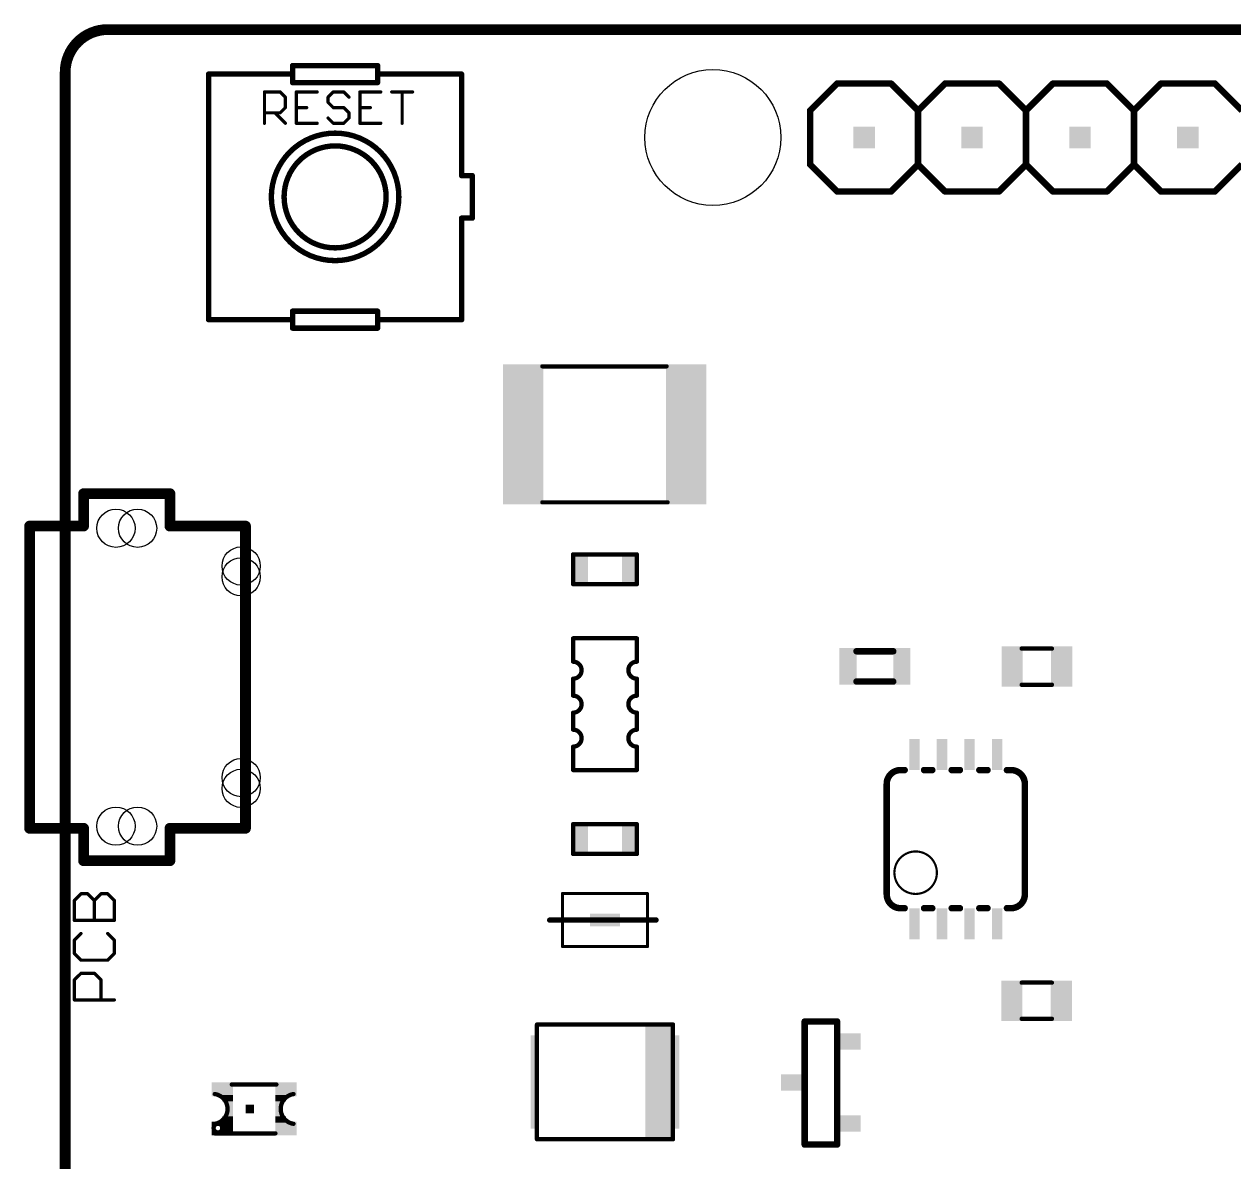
# Model space of a CAD drawing. Extents: x -1.9 to 68.7, y -0.1 to 62.9.
# Drawn here: x -0.97 to 27.5, y 26.7 to 53.47 of the extents above; entities that cross this region are included whole.
import ezdxf

# ---------------------------------------------------------------- set-up
doc = ezdxf.new("R2010")
doc.units = 0
for name, color, linetype in [('20', 53, 'CONTINUOUS'), ('21', 253, 'CONTINUOUS'), ('51', 253, 'CONTINUOUS')]:
    doc.layers.add(name, color=color, linetype=linetype)

# ---------------------------------------------------------------- blocks, each defined once
blk = doc.blocks.new('RECT')
blk.add_solid([(-0.5, -0.5), (0.5, -0.5), (-0.5, 0.5), (0.5, 0.5)])

msp = doc.modelspace()

# ---------------------------------------------------------------- linework, layer by layer
at = {"layer": '20'}
for points, const_width in [([(1, 53.34, 0.4142), (0, 52.34)], 0.254), ([(1, 53.4035, 1), (1, 53.2765)], 0.127), ([(1, 53.2765, 1), (1, 53.4035)], 0.127), ([(0.0635, 52.34, 1), (-0.0635, 52.34)], 0.127), ([(-0.0635, 52.34, 1), (0.0635, 52.34)], 0.127)]:
    msp.add_lwpolyline(points, format="xyb", dxfattribs=dict(at, const_width=const_width))
at = {"layer": '20', "const_width": 0.254}
for points in [[(1, 53.34), (64.516, 53.34)], [(0, 1), (0, 52.34)]]:
    msp.add_lwpolyline(points, dxfattribs=at)
at = {"layer": '20'}
for centre, radius in [((15.24, 50.8), 1.6), ((1.1938, 41.6052), 0.45), ((1.7018, 41.6052), 0.45), ((4.1402, 40.7162), 0.45), ((4.1402, 40.4622), 0.45), ((4.1402, 35.7378), 0.45), ((4.1402, 35.4838), 0.45), ((1.1938, 34.5948), 0.45), ((1.7018, 34.5948), 0.45)]:
    msp.add_circle(centre, radius, dxfattribs=at)
at = {"layer": '21'}
for points, const_width in [([(5.35, 52.5238, 1), (5.35, 52.4603)], 0.0635), ([(5.3818, 52.492, 1), (5.3183, 52.492)], 0.0635), ([(7.3818, 52.492, 1), (7.3183, 52.492)], 0.0635), ([(7.35, 52.4603, 1), (7.35, 52.5238)], 0.0635), ([(3.373, 52.3238, 1), (3.373, 52.2602)], 0.0635), ([(3.4048, 52.292, 1), (3.3413, 52.292)], 0.0635), ([(5.3818, 52.292, 1), (5.3183, 52.292)], 0.0635), ([(5.3183, 52.292, 1), (5.3818, 52.292)], 0.0635), ([(5.35, 52.1238, 1), (5.35, 52.0603)], 0.0635), ([(5.3183, 52.092, 1), (5.3818, 52.092)], 0.0635), ([(5.35, 52.2602, 1), (5.35, 52.3238)], 0.0635), ([(7.35, 52.3238, 1), (7.35, 52.2602)], 0.0635), ([(7.3818, 52.292, 1), (7.3183, 52.292)], 0.0635), ([(7.3183, 52.292, 1), (7.3818, 52.292)], 0.0635), ([(7.3183, 52.092, 1), (7.3818, 52.092)], 0.0635), ([(7.35, 52.0603, 1), (7.35, 52.1238)], 0.0635), ([(9.3588, 52.292, 1), (9.2952, 52.292)], 0.0635), ([(9.327, 52.2602, 1), (9.327, 52.3238)], 0.0635), ([(18.161, 52.1081, 1), (18.161, 52.0319)], 0.0762), ([(18.1879, 52.0431, 1), (18.1341, 52.0969)], 0.0762), ([(19.4579, 52.0969, 1), (19.4041, 52.0431)], 0.0762), ([(19.431, 52.0319, 1), (19.431, 52.1081)], 0.0762), ([(20.701, 52.1081, 1), (20.701, 52.0319)], 0.0762), ([(20.7279, 52.0431, 1), (20.6741, 52.0969)], 0.0762), ([(21.9979, 52.0969, 1), (21.9441, 52.0431)], 0.0762), ([(21.971, 52.0319, 1), (21.971, 52.1081)], 0.0762), ([(23.241, 52.1081, 1), (23.241, 52.0319)], 0.0762), ([(23.2679, 52.0431, 1), (23.2141, 52.0969)], 0.0762), ([(24.5379, 52.0969, 1), (24.4841, 52.0431)], 0.0762), ([(24.511, 52.0319, 1), (24.511, 52.1081)], 0.0762), ([(25.781, 52.1081, 1), (25.781, 52.0319)], 0.0762), ([(25.8079, 52.0431, 1), (25.7541, 52.0969)], 0.0762), ([(27.0779, 52.0969, 1), (27.0241, 52.0431)], 0.0762), ([(27.051, 52.0319, 1), (27.051, 52.1081)], 0.0762), ([(4.6881, 51.8914, 1), (4.6881, 51.8533)], 0.0381), ([(4.7072, 51.8723, 1), (4.6691, 51.8723)], 0.0381), ([(5.0702, 51.8858, 1), (5.0432, 51.8589)], 0.0381), ([(5.0567, 51.8533, 1), (5.0567, 51.8914)], 0.0381), ([(5.4365, 51.8914, 1), (5.4365, 51.8533)], 0.0381), ([(5.4556, 51.8723, 1), (5.4175, 51.8723)], 0.0381), ([(5.928, 51.8533, 1), (5.928, 51.8914)], 0.0381), ([(6.3078, 51.8914, 1), (6.3078, 51.8533)], 0.0381), ([(6.3213, 51.8589, 1), (6.2943, 51.8858)], 0.0381), ([(6.567, 51.8858, 1), (6.5401, 51.8589)], 0.0381), ([(6.5535, 51.8533, 1), (6.5535, 51.8914)], 0.0381), ([(6.9333, 51.8914, 1), (6.9333, 51.8533)], 0.0381), ([(6.9524, 51.8723, 1), (6.9143, 51.8723)], 0.0381), ([(7.4248, 51.8533, 1), (7.4248, 51.8914)], 0.0381), ([(7.6818, 51.8914, 1), (7.6818, 51.8533)], 0.0381), ([(7.9466, 51.8723, 1), (7.9085, 51.8723)], 0.0381), ([(8.1732, 51.8533, 1), (8.1732, 51.8914)], 0.0381), ([(5.1986, 51.7495, 1), (5.1605, 51.7495)], 0.0381), ([(5.1605, 51.5037, 1), (5.1986, 51.5037)], 0.0381), ([(5.1661, 51.736, 1), (5.1931, 51.7629)], 0.0381), ([(5.1931, 51.4902, 1), (5.1661, 51.5172)], 0.0381), ([(5.4365, 51.5228, 1), (5.4365, 51.4847)], 0.0381), ([(5.6823, 51.4847, 1), (5.6823, 51.5228)], 0.0381), ([(6.204, 51.7495, 1), (6.1659, 51.7495)], 0.0381), ([(6.1984, 51.6401, 1), (6.1715, 51.6131)], 0.0381), ([(6.1659, 51.6266, 1), (6.204, 51.6266)], 0.0381), ([(6.1715, 51.7629, 1), (6.1984, 51.736)], 0.0381), ([(6.3078, 51.5228, 1), (6.3078, 51.4847)], 0.0381), ([(6.2943, 51.4902, 1), (6.3213, 51.5172)], 0.0381), ([(6.567, 51.5172, 1), (6.5401, 51.4902)], 0.0381), ([(6.5535, 51.4847, 1), (6.5535, 51.5228)], 0.0381), ([(6.6629, 51.736, 1), (6.6899, 51.7629)], 0.0381), ([(6.9333, 51.5228, 1), (6.9333, 51.4847)], 0.0381), ([(7.1791, 51.4847, 1), (7.1791, 51.5228)], 0.0381), ([(4.6881, 51.3999, 1), (4.6881, 51.3618)], 0.0381), ([(4.9473, 51.3943, 1), (4.9204, 51.3674)], 0.0381), ([(5.0432, 51.3943, 1), (5.0702, 51.3674)], 0.0381), ([(5.0567, 51.3618, 1), (5.0567, 51.3999)], 0.0381), ([(6.1984, 51.2714, 1), (6.1715, 51.2445)], 0.0381), ([(6.6955, 51.3808, 1), (6.6574, 51.3808)], 0.0381), ([(6.6574, 51.258, 1), (6.6955, 51.258)], 0.0381), ([(6.6629, 51.3674, 1), (6.6899, 51.3943)], 0.0381), ([(6.6899, 51.2445, 1), (6.6629, 51.2714)], 0.0381), ([(17.5641, 51.435, 1), (17.4879, 51.435)], 0.0762), ([(17.4991, 51.4619, 1), (17.5529, 51.4081)], 0.0762), ([(20.1041, 51.435, 1), (20.0279, 51.435)], 0.0762), ([(20.0391, 51.4619, 1), (20.0929, 51.4081)], 0.0762), ([(20.0391, 51.4081, 1), (20.0929, 51.4619)], 0.0762), ([(22.6441, 51.435, 1), (22.5679, 51.435)], 0.0762), ([(22.5791, 51.4619, 1), (22.6329, 51.4081)], 0.0762), ([(22.5791, 51.4081, 1), (22.6329, 51.4619)], 0.0762), ([(25.1841, 51.435, 1), (25.1079, 51.435)], 0.0762), ([(25.1191, 51.4619, 1), (25.1729, 51.4081)], 0.0762), ([(25.1191, 51.4081, 1), (25.1729, 51.4619)], 0.0762), ([(4.6691, 51.1351, 1), (4.7072, 51.1351)], 0.0381), ([(6.35, 47.903, 1), (6.35, 50.903, 1), (6.35, 47.903)], 0.127), ([(5.1661, 51.1216, 1), (5.1931, 51.1486)], 0.0381), ([(5.4365, 51.1542, 1), (5.4365, 51.1161)], 0.0381), ([(5.4175, 51.1351, 1), (5.4556, 51.1351)], 0.0381), ([(5.928, 51.1161, 1), (5.928, 51.1542)], 0.0381), ([(6.3078, 51.1542, 1), (6.3078, 51.1161)], 0.0381), ([(6.2943, 51.1216, 1), (6.3213, 51.1486)], 0.0381), ([(6.5401, 51.1486, 1), (6.567, 51.1216)], 0.0381), ([(6.5535, 51.1161, 1), (6.5535, 51.1542)], 0.0381), ([(6.9333, 51.1542, 1), (6.9333, 51.1161)], 0.0381), ([(6.9143, 51.1351, 1), (6.9524, 51.1351)], 0.0381), ([(7.4248, 51.1161, 1), (7.4248, 51.1542)], 0.0381), ([(7.9085, 51.1351, 1), (7.9466, 51.1351)], 0.0381), ([(6.35, 48.203, 1), (6.35, 50.603, 1), (6.35, 48.203)], 0.127), ([(17.4879, 50.165, 1), (17.5641, 50.165)], 0.0762), ([(17.5529, 50.1919, 1), (17.4991, 50.1381)], 0.0762), ([(20.0279, 50.165, 1), (20.1041, 50.165)], 0.0762), ([(20.0929, 50.1919, 1), (20.0391, 50.1381)], 0.0762), ([(20.0929, 50.1381, 1), (20.0391, 50.1919)], 0.0762), ([(22.5679, 50.165, 1), (22.6441, 50.165)], 0.0762), ([(22.6329, 50.1919, 1), (22.5791, 50.1381)], 0.0762), ([(22.6329, 50.1381, 1), (22.5791, 50.1919)], 0.0762), ([(25.1079, 50.165, 1), (25.1841, 50.165)], 0.0762), ([(25.1729, 50.1919, 1), (25.1191, 50.1381)], 0.0762), ([(25.1729, 50.1381, 1), (25.1191, 50.1919)], 0.0762), ([(9.2952, 49.903, 1), (9.3588, 49.903)], 0.0635), ([(9.327, 49.9348, 1), (9.327, 49.8713)], 0.0635), ([(9.6088, 49.903, 1), (9.5452, 49.903)], 0.0635), ([(9.577, 49.8713, 1), (9.577, 49.9348)], 0.0635), ([(18.161, 49.5681, 1), (18.161, 49.4919)], 0.0762), ([(18.1341, 49.5031, 1), (18.1879, 49.5569)], 0.0762), ([(19.4041, 49.5569, 1), (19.4579, 49.5031)], 0.0762), ([(19.431, 49.4919, 1), (19.431, 49.5681)], 0.0762), ([(20.701, 49.5681, 1), (20.701, 49.4919)], 0.0762), ([(20.6741, 49.5031, 1), (20.7279, 49.5569)], 0.0762), ([(21.9441, 49.5569, 1), (21.9979, 49.5031)], 0.0762), ([(21.971, 49.4919, 1), (21.971, 49.5681)], 0.0762), ([(23.241, 49.5681, 1), (23.241, 49.4919)], 0.0762), ([(23.2141, 49.5031, 1), (23.2679, 49.5569)], 0.0762), ([(24.4841, 49.5569, 1), (24.5379, 49.5031)], 0.0762), ([(24.511, 49.4919, 1), (24.511, 49.5681)], 0.0762), ([(25.781, 49.5681, 1), (25.781, 49.4919)], 0.0762), ([(25.7541, 49.5031, 1), (25.8079, 49.5569)], 0.0762), ([(27.0241, 49.5569, 1), (27.0779, 49.5031)], 0.0762), ([(27.051, 49.4919, 1), (27.051, 49.5681)], 0.0762), ([(9.3588, 48.903, 1), (9.2952, 48.903)], 0.0635), ([(9.327, 48.9348, 1), (9.327, 48.8713)], 0.0635), ([(9.577, 48.8713, 1), (9.577, 48.9348)], 0.0635), ([(9.5452, 48.903, 1), (9.6088, 48.903)], 0.0635), ([(5.35, 46.7458, 1), (5.35, 46.6823)], 0.0635), ([(5.3818, 46.714, 1), (5.3183, 46.714)], 0.0635), ([(7.3818, 46.714, 1), (7.3183, 46.714)], 0.0635), ([(7.35, 46.6823, 1), (7.35, 46.7458)], 0.0635), ([(3.373, 46.5458, 1), (3.373, 46.4823)], 0.0635), ([(3.3413, 46.514, 1), (3.4048, 46.514)], 0.0635), ([(5.3818, 46.514, 1), (5.3183, 46.514)], 0.0635), ([(5.3183, 46.514, 1), (5.3818, 46.514)], 0.0635), ([(5.35, 46.4823, 1), (5.35, 46.5458)], 0.0635), ([(7.35, 46.5458, 1), (7.35, 46.4823)], 0.0635), ([(7.3818, 46.514, 1), (7.3183, 46.514)], 0.0635), ([(7.3183, 46.514, 1), (7.3818, 46.514)], 0.0635), ([(9.2952, 46.514, 1), (9.3588, 46.514)], 0.0635), ([(9.327, 46.4823, 1), (9.327, 46.5458)], 0.0635), ([(5.35, 46.3458, 1), (5.35, 46.2822)], 0.0635), ([(5.3183, 46.314, 1), (5.3818, 46.314)], 0.0635), ([(7.3183, 46.314, 1), (7.3818, 46.314)], 0.0635), ([(7.35, 46.2822, 1), (7.35, 46.3458)], 0.0635), ([(0.4953, 42.418, 1), (0.3683, 42.418)], 0.127), ([(0.4318, 42.4815, 1), (0.4318, 42.3545)], 0.127), ([(2.5273, 42.418, 1), (2.4003, 42.418)], 0.127), ([(2.4638, 42.3545, 1), (2.4638, 42.4815)], 0.127), ([(0.0127, 42.164, 1), (-0.0127, 42.164)], 0.0254), ([(-0.7747, 41.656, 1), (-0.9017, 41.656)], 0.127), ([(-0.8382, 41.7195, 1), (-0.8382, 41.5925)], 0.127), ([(0.3683, 41.656, 1), (0.4953, 41.656)], 0.127), ([(0.4318, 41.5925, 1), (0.4318, 41.7195)], 0.127), ([(2.4638, 41.7195, 1), (2.4638, 41.5925)], 0.127), ([(2.4003, 41.656, 1), (2.5273, 41.656)], 0.127), ([(4.3053, 41.656, 1), (4.1783, 41.656)], 0.127), ([(4.2418, 41.5925, 1), (4.2418, 41.7195)], 0.127), ([(19.654, 35.914, 0.4142), (19.329, 35.589)], 0.1524), ([(19.654, 35.9521, 1), (19.654, 35.8759)], 0.0762), ([(19.654, 35.8759, 1), (19.654, 35.9521)], 0.0762), ([(19.751, 35.8759, 1), (19.751, 35.9521)], 0.0762), ([(20.208, 35.9521, 1), (20.208, 35.8759)], 0.0762), ([(20.401, 35.8759, 1), (20.401, 35.9521)], 0.0762), ([(20.858, 35.9521, 1), (20.858, 35.8759)], 0.0762), ([(21.051, 35.8759, 1), (21.051, 35.9521)], 0.0762), ([(21.508, 35.9521, 1), (21.508, 35.8759)], 0.0762), ([(21.701, 35.8759, 1), (21.701, 35.9521)], 0.0762), ([(22.158, 35.9521, 1), (22.158, 35.8759)], 0.0762), ([(22.579, 35.589, 0.4142), (22.254, 35.914)], 0.1524), ([(22.254, 35.9521, 1), (22.254, 35.8759)], 0.0762), ([(22.254, 35.8759, 1), (22.254, 35.9521)], 0.0762), ([(19.3671, 35.589, 1), (19.2909, 35.589)], 0.0762), ([(19.2909, 35.589, 1), (19.3671, 35.589)], 0.0762), ([(22.6171, 35.589, 1), (22.5409, 35.589)], 0.0762), ([(22.5409, 35.589, 1), (22.6171, 35.589)], 0.0762), ([(-0.8382, 34.6075, 1), (-0.8382, 34.4805)], 0.127), ([(-0.9017, 34.544, 1), (-0.7747, 34.544)], 0.127), ([(0.4953, 34.544, 1), (0.3683, 34.544)], 0.127), ([(0.4318, 34.4805, 1), (0.4318, 34.6075)], 0.127), ([(2.4638, 34.6075, 1), (2.4638, 34.4805)], 0.127), ([(2.5273, 34.544, 1), (2.4003, 34.544)], 0.127), ([(4.1783, 34.544, 1), (4.3053, 34.544)], 0.127), ([(4.2418, 34.4805, 1), (4.2418, 34.6075)], 0.127), ([(0.4318, 33.8455, 1), (0.4318, 33.7185)], 0.127), ([(2.4638, 33.7185, 1), (2.4638, 33.8455)], 0.127), ([(20.0094, 32.9994, 1), (20.0094, 33.9994, 1), (20.0094, 32.9994)], 0.0508), ([(0.3683, 33.782, 1), (0.4953, 33.782)], 0.127), ([(2.4003, 33.782, 1), (2.5273, 33.782)], 0.127), ([(0.3719, 33.0227, 1), (0.3719, 32.9846)], 0.0381), ([(0.3853, 32.9902, 1), (0.3584, 33.0171)], 0.0381), ([(0.5421, 33.0171, 1), (0.5152, 32.9902)], 0.0381), ([(0.5286, 32.9846, 1), (0.5286, 33.0227)], 0.0381), ([(0.8422, 33.0227, 1), (0.8422, 32.9846)], 0.0381), ([(0.8556, 32.9902, 1), (0.8287, 33.0171)], 0.0381), ([(1.0124, 33.0171, 1), (0.9855, 32.9902)], 0.0381), ([(0.9989, 32.9846, 1), (0.9989, 33.0227)], 0.0381), ([(11.7, 33.0275, 1), (11.7, 32.9925)], 0.035), ([(13.7, 32.9925, 1), (13.7, 33.0275)], 0.035), ([(19.329, 32.989, 0.4142), (19.654, 32.664)], 0.1524), ([(19.3671, 32.989, 1), (19.2909, 32.989)], 0.0762), ([(19.2909, 32.989, 1), (19.3671, 32.989)], 0.0762), ([(22.254, 32.664, 0.4142), (22.579, 32.989)], 0.1524), ([(22.6171, 32.989, 1), (22.5409, 32.989)], 0.0762), ([(22.5409, 32.989, 1), (22.6171, 32.989)], 0.0762), ([(0.2341, 32.8469, 1), (0.196, 32.8469)], 0.0381), ([(0.2016, 32.8604, 1), (0.2286, 32.8334)], 0.0381), ([(0.7045, 32.8469, 1), (0.6663, 32.8469)], 0.0381), ([(0.6719, 32.8604, 1), (0.6989, 32.8334)], 0.0381), ([(0.6719, 32.8334, 1), (0.6989, 32.8604)], 0.0381), ([(1.1747, 32.8469, 1), (1.1366, 32.8469)], 0.0381), ([(1.1422, 32.8334, 1), (1.1692, 32.8604)], 0.0381), ([(19.614, 32.7021, 1), (19.614, 32.6259)], 0.0762), ([(19.654, 32.6259, 1), (19.654, 32.7021)], 0.0762), ([(19.751, 32.6259, 1), (19.751, 32.7021)], 0.0762), ([(20.208, 32.7021, 1), (20.208, 32.6259)], 0.0762), ([(20.401, 32.6259, 1), (20.401, 32.7021)], 0.0762), ([(20.858, 32.7021, 1), (20.858, 32.6259)], 0.0762), ([(21.051, 32.6259, 1), (21.051, 32.7021)], 0.0762), ([(21.508, 32.7021, 1), (21.508, 32.6259)], 0.0762), ([(21.701, 32.6259, 1), (21.701, 32.7021)], 0.0762), ([(22.158, 32.7021, 1), (22.158, 32.6259)], 0.0762), ([(22.254, 32.7021, 1), (22.254, 32.6259)], 0.0762), ([(22.254, 32.6259, 1), (22.254, 32.7021)], 0.0762), ([(11.4, 32.4168, 1), (11.4, 32.3532)], 0.0635), ([(13.9, 32.3532, 1), (13.9, 32.4168)], 0.0635), ([(0.196, 32.3766, 1), (0.2341, 32.3766)], 0.0381), ([(0.2151, 32.3956, 1), (0.2151, 32.3575)], 0.0381), ([(0.6663, 32.3766, 1), (0.7045, 32.3766)], 0.0381), ([(1.1366, 32.3766, 1), (1.1747, 32.3766)], 0.0381), ([(1.1557, 32.3575, 1), (1.1557, 32.3956)], 0.0381), ([(0.2341, 31.9114, 1), (0.196, 31.9114)], 0.0381), ([(0.2016, 31.9248, 1), (0.2286, 31.8979)], 0.0381), ([(0.3853, 32.0547, 1), (0.3584, 32.0816)], 0.0381), ([(1.0124, 32.0816, 1), (0.9855, 32.0547)], 0.0381), ([(1.1747, 31.9114, 1), (1.1366, 31.9114)], 0.0381), ([(1.1422, 31.8979, 1), (1.1692, 31.9248)], 0.0381), ([(0.196, 31.5978, 1), (0.2341, 31.5978)], 0.0381), ([(0.2286, 31.6113, 1), (0.2016, 31.5844)], 0.0381), ([(1.1366, 31.5978, 1), (1.1747, 31.5978)], 0.0381), ([(1.1692, 31.5844, 1), (1.1422, 31.6113)], 0.0381), ([(11.7, 31.7775, 1), (11.7, 31.7425)], 0.035), ([(13.7, 31.7425, 1), (13.7, 31.7775)], 0.035), ([(0.3719, 31.4601, 1), (0.3719, 31.422)], 0.0381), ([(0.3584, 31.4276, 1), (0.3853, 31.4545)], 0.0381), ([(0.9855, 31.4545, 1), (1.0124, 31.4276)], 0.0381), ([(0.9989, 31.422, 1), (0.9989, 31.4601)], 0.0381), ([(0.3719, 31.1517, 1), (0.3719, 31.1136)], 0.0381), ([(0.3853, 31.1191, 1), (0.3584, 31.1461)], 0.0381), ([(0.6989, 31.1461, 1), (0.6719, 31.1191)], 0.0381), ([(0.6854, 31.1136, 1), (0.6854, 31.1517)], 0.0381), ([(-0.0127, 30.734, 1), (0.0127, 30.734)], 0.0254), ([(0.2341, 30.9758, 1), (0.196, 30.9758)], 0.0381), ([(0.2016, 30.9893, 1), (0.2286, 30.9624)], 0.0381), ([(0.8612, 30.9758, 1), (0.8231, 30.9758)], 0.0381), ([(0.8287, 30.9624, 1), (0.8556, 30.9893)], 0.0381), ([(0.196, 30.5055, 1), (0.2341, 30.5055)], 0.0381), ([(0.2151, 30.5246, 1), (0.2151, 30.4865)], 0.0381), ([(0.8231, 30.5055, 1), (0.8612, 30.5055)], 0.0381), ([(1.1557, 30.4865, 1), (1.1557, 30.5246)], 0.0381), ([(17.4371, 29.9974, 1), (17.3609, 29.9974)], 0.0762), ([(17.399, 30.0355, 1), (17.399, 29.9593)], 0.0762), ([(18.1991, 29.9974, 1), (18.1229, 29.9974)], 0.0762), ([(18.161, 29.9593, 1), (18.161, 30.0355)], 0.0762), ([(17.399, 27.1399, 1), (17.399, 27.0637)], 0.0762), ([(17.3609, 27.1018, 1), (17.4371, 27.1018)], 0.0762), ([(18.1229, 27.1018, 1), (18.1991, 27.1018)], 0.0762), ([(18.161, 27.0637, 1), (18.161, 27.1399)], 0.0762)]:
    msp.add_lwpolyline(points, format="xyb", dxfattribs=dict(at, const_width=const_width))
for points, const_width in [([(7.35, 52.492), (5.35, 52.492)], 0.127), ([(5.35, 52.492), (5.35, 52.292)], 0.127), ([(7.35, 52.292), (7.35, 52.492)], 0.127), ([(3.373, 52.292), (3.373, 46.514)], 0.127), ([(5.35, 52.292), (3.373, 52.292)], 0.127), ([(5.35, 52.292), (5.35, 52.092)], 0.127), ([(5.35, 52.092), (7.35, 52.092)], 0.127), ([(7.35, 52.092), (7.35, 52.292)], 0.127), ([(7.35, 52.292), (9.327, 52.292)], 0.127), ([(9.327, 49.903), (9.327, 52.292)], 0.127), ([(17.526, 51.435), (18.161, 52.07)], 0.1524), ([(18.161, 52.07), (19.431, 52.07)], 0.1524), ([(20.066, 51.435), (19.431, 52.07)], 0.1524), ([(20.066, 51.435), (20.701, 52.07)], 0.1524), ([(20.701, 52.07), (21.971, 52.07)], 0.1524), ([(21.971, 52.07), (22.606, 51.435)], 0.1524), ([(22.606, 51.435), (23.241, 52.07)], 0.1524), ([(23.241, 52.07), (24.511, 52.07)], 0.1524), ([(24.511, 52.07), (25.146, 51.435)], 0.1524), ([(25.146, 51.435), (25.781, 52.07)], 0.1524), ([(25.781, 52.07), (27.051, 52.07)], 0.1524), ([(27.686, 51.435), (27.051, 52.07)], 0.1524), ([(4.6881, 51.1351), (4.6881, 51.8723)], 0.0762), ([(4.6881, 51.8723), (5.0567, 51.8723)], 0.0762), ([(5.0567, 51.8723), (5.1796, 51.7495)], 0.0762), ([(5.928, 51.8723), (5.4365, 51.8723)], 0.0762), ([(5.4365, 51.8723), (5.4365, 51.1351)], 0.0762), ([(6.3078, 51.8723), (6.1849, 51.7495)], 0.0762), ([(6.5535, 51.8723), (6.3078, 51.8723)], 0.0762), ([(6.6764, 51.7495), (6.5535, 51.8723)], 0.0762), ([(7.4248, 51.8723), (6.9333, 51.8723)], 0.0762), ([(6.9333, 51.8723), (6.9333, 51.1351)], 0.0762), ([(7.6818, 51.8723), (8.1732, 51.8723)], 0.0762), ([(7.9275, 51.1351), (7.9275, 51.8723)], 0.0762), ([(5.1796, 51.5037), (5.0567, 51.3808)], 0.0762), ([(5.1796, 51.7495), (5.1796, 51.5037)], 0.0762), ([(5.4365, 51.5037), (5.6823, 51.5037)], 0.0762), ([(6.1849, 51.7495), (6.1849, 51.6266)], 0.0762), ([(6.1849, 51.6266), (6.3078, 51.5037)], 0.0762), ([(6.3078, 51.5037), (6.5535, 51.5037)], 0.0762), ([(6.5535, 51.5037), (6.6764, 51.3808)], 0.0762), ([(6.9333, 51.5037), (7.1791, 51.5037)], 0.0762), ([(5.0567, 51.3808), (4.6881, 51.3808)], 0.0762), ([(4.9338, 51.3808), (5.1796, 51.1351)], 0.0762), ([(6.3078, 51.1351), (6.1849, 51.258)], 0.0762), ([(6.6764, 51.258), (6.5535, 51.1351)], 0.0762), ([(6.6764, 51.3808), (6.6764, 51.258)], 0.0762), ([(17.526, 50.165), (17.526, 51.435)], 0.1524), ([(20.066, 50.165), (20.066, 51.435)], 0.1524), ([(22.606, 50.165), (22.606, 51.435)], 0.1524), ([(25.146, 50.165), (25.146, 51.435)], 0.1524), ([(5.4365, 51.1351), (5.928, 51.1351)], 0.0762), ([(6.5535, 51.1351), (6.3078, 51.1351)], 0.0762), ([(6.9333, 51.1351), (7.4248, 51.1351)], 0.0762), ([(18.161, 49.53), (17.526, 50.165)], 0.1524), ([(19.431, 49.53), (20.066, 50.165)], 0.1524), ([(20.701, 49.53), (20.066, 50.165)], 0.1524), ([(22.606, 50.165), (21.971, 49.53)], 0.1524), ([(23.241, 49.53), (22.606, 50.165)], 0.1524), ([(25.146, 50.165), (24.511, 49.53)], 0.1524), ([(25.781, 49.53), (25.146, 50.165)], 0.1524), ([(27.051, 49.53), (27.686, 50.165)], 0.1524), ([(9.577, 49.903), (9.327, 49.903)], 0.127), ([(9.577, 48.903), (9.577, 49.903)], 0.127), ([(19.431, 49.53), (18.161, 49.53)], 0.1524), ([(21.971, 49.53), (20.701, 49.53)], 0.1524), ([(24.511, 49.53), (23.241, 49.53)], 0.1524), ([(27.051, 49.53), (25.781, 49.53)], 0.1524), ([(9.327, 46.514), (9.327, 48.903)], 0.127), ([(9.327, 48.903), (9.577, 48.903)], 0.127), ([(7.35, 46.714), (5.35, 46.714)], 0.127), ([(5.35, 46.714), (5.35, 46.514)], 0.127), ([(7.35, 46.514), (7.35, 46.714)], 0.127), ([(5.35, 46.514), (3.373, 46.514)], 0.127), ([(5.35, 46.514), (5.35, 46.314)], 0.127), ([(7.35, 46.314), (7.35, 46.514)], 0.127), ([(9.327, 46.514), (7.35, 46.514)], 0.127), ([(5.35, 46.314), (7.35, 46.314)], 0.127), ([(0.4318, 41.656), (0.4318, 42.418)], 0.254), ([(0.4318, 42.418), (2.4638, 42.418)], 0.254), ([(2.4638, 42.418), (2.4638, 41.656)], 0.254), ([(0, 42.164), (0, 30.734)], 0.0508), ([(-0.8382, 34.544), (-0.8382, 41.656)], 0.254), ([(-0.8382, 41.656), (0.4318, 41.656)], 0.254), ([(2.4638, 41.656), (4.2418, 41.656)], 0.254), ([(4.2418, 41.656), (4.2418, 34.544)], 0.254), ([(19.654, 35.914), (19.751, 35.914)], 0.1524), ([(20.208, 35.914), (20.401, 35.914)], 0.1524), ([(20.858, 35.914), (21.051, 35.914)], 0.1524), ([(21.508, 35.914), (21.701, 35.914)], 0.1524), ([(22.158, 35.914), (22.254, 35.914)], 0.1524), ([(19.329, 32.989), (19.329, 35.589)], 0.1524), ([(22.579, 35.589), (22.579, 32.989)], 0.1524), ([(0.4318, 34.544), (-0.8382, 34.544)], 0.254), ([(0.4318, 33.782), (0.4318, 34.544)], 0.254), ([(4.2418, 34.544), (2.4638, 34.544)], 0.254), ([(2.4638, 34.544), (2.4638, 33.782)], 0.254), ([(2.4638, 33.782), (0.4318, 33.782)], 0.254), ([(0.2151, 32.8469), (0.3719, 33.0037)], 0.0762), ([(0.3719, 33.0037), (0.5286, 33.0037)], 0.0762), ([(0.5286, 33.0037), (0.6854, 32.8469)], 0.0762), ([(0.6854, 32.8469), (0.8422, 33.0037)], 0.0762), ([(0.8422, 33.0037), (0.9989, 33.0037)], 0.0762), ([(0.9989, 33.0037), (1.1557, 32.8469)], 0.0762), ([(11.7, 33.01), (13.7, 33.01)], 0.07), ([(0.2151, 32.3766), (0.2151, 32.8469)], 0.0762), ([(0.6854, 32.3766), (0.6854, 32.8469)], 0.0762), ([(1.1557, 32.8469), (1.1557, 32.3766)], 0.0762), ([(19.614, 32.664), (19.751, 32.664)], 0.1524), ([(20.208, 32.664), (20.401, 32.664)], 0.1524), ([(20.858, 32.664), (21.051, 32.664)], 0.1524), ([(21.508, 32.664), (21.701, 32.664)], 0.1524), ([(22.158, 32.664), (22.254, 32.664)], 0.1524), ([(11.4, 32.385), (13.9, 32.385)], 0.127), ([(1.1557, 32.3766), (0.2151, 32.3766)], 0.0762), ([(0.3719, 32.0681), (0.2151, 31.9114)], 0.0762), ([(0.2151, 31.9114), (0.2151, 31.5978)], 0.0762), ([(1.1557, 31.9114), (0.9989, 32.0681)], 0.0762), ([(1.1557, 31.5978), (1.1557, 31.9114)], 0.0762), ([(0.2151, 31.5978), (0.3719, 31.4411)], 0.0762), ([(0.9989, 31.4411), (1.1557, 31.5978)], 0.0762), ([(13.7, 31.76), (11.7, 31.76)], 0.07), ([(0.3719, 31.4411), (0.9989, 31.4411)], 0.0762), ([(0.2151, 30.9758), (0.3719, 31.1326)], 0.0762), ([(0.3719, 31.1326), (0.6854, 31.1326)], 0.0762), ([(0.6854, 31.1326), (0.8422, 30.9758)], 0.0762), ([(0.2151, 30.5055), (0.2151, 30.9758)], 0.0762), ([(0.8422, 30.9758), (0.8422, 30.5055)], 0.0762), ([(1.1557, 30.5055), (0.2151, 30.5055)], 0.0762), ([(17.399, 27.1018), (17.399, 29.9974)], 0.1524), ([(17.399, 29.9974), (18.161, 29.9974)], 0.1524), ([(18.161, 29.9974), (18.161, 27.1018)], 0.1524), ([(18.161, 27.1018), (17.399, 27.1018)], 0.1524)]:
    msp.add_lwpolyline(points, dxfattribs=dict(at, const_width=const_width))
at = {"layer": '51'}
for points, const_width in [([(14.1478, 45.4152), (11.2268, 45.4152)], 0.1016), ([(14.1732, 42.2148), (11.2268, 42.2148)], 0.1016), ([(11.95, 40.99), (13.45, 40.99)], 0.1016), ([(11.95, 40.29), (11.95, 40.99)], 0.1016), ([(13.45, 40.99), (13.45, 40.29)], 0.1016), ([(13.45, 40.29), (11.95, 40.29)], 0.1016), ([(11.95, 38.465), (11.95, 39.015)], 0.1016), ([(11.95, 39.015), (13.45, 39.015)], 0.1016), ([(13.45, 39.015), (13.45, 38.465)], 0.1016), ([(19.482, 38.71), (18.618, 38.71)], 0.1524), ([(23.216, 38.773), (22.504, 38.773)], 0.1016), ([(11.95, 37.665), (11.95, 38.065)], 0.1016), ([(13.45, 38.065), (13.45, 37.665)], 0.1016), ([(18.618, 37.998), (19.482, 37.998)], 0.1524), ([(23.216, 37.922), (22.504, 37.922)], 0.1016), ([(11.95, 36.865), (11.95, 37.265)], 0.1016), ([(13.45, 37.265), (13.45, 36.865)], 0.1016), ([(11.95, 35.915), (11.95, 36.465)], 0.1016), ([(13.45, 36.465), (13.45, 35.915)], 0.1016), ([(13.45, 35.915), (11.95, 35.915)], 0.1016), ([(11.95, 34.64), (13.45, 34.64)], 0.1016), ([(11.95, 33.94), (11.95, 34.64)], 0.1016), ([(13.45, 34.64), (13.45, 33.94)], 0.1016), ([(13.45, 33.94), (11.95, 33.94)], 0.1016), ([(11.7, 31.76), (11.7, 33.01)], 0.07), ([(13.7, 33.01), (13.7, 31.76)], 0.07), ([(11.6, 32.385), (13.8, 32.385)], 0.127), ([(22.504, 30.912), (23.216, 30.912)], 0.1016), ([(11.1, 27.225), (11.1, 29.925)], 0.1016), ([(11.1, 29.925), (14.3, 29.925)], 0.1016), ([(14.3, 29.925), (14.3, 27.225)], 0.1016), ([(22.504, 30.061), (23.216, 30.061)], 0.1016), ([(3.92, 28.515), (4.97, 28.515)], 0.1016), ([(4.945, 27.365), (3.52, 27.365)], 0.1016), ([(14.3, 27.225), (11.1, 27.225)], 0.1016)]:
    msp.add_lwpolyline(points, dxfattribs=dict(at, const_width=const_width))
for points, const_width in [([(11.2268, 45.4406, 1), (11.2268, 45.3898)], 0.0508), ([(14.1478, 45.3898, 1), (14.1478, 45.4406)], 0.0508), ([(11.2268, 42.2402, 1), (11.2268, 42.1894)], 0.0508), ([(14.1732, 42.1894, 1), (14.1732, 42.2402)], 0.0508), ([(11.95, 41.0154, 1), (11.95, 40.9646)], 0.0508), ([(11.9754, 40.99, 1), (11.9246, 40.99)], 0.0508), ([(13.4754, 40.99, 1), (13.4246, 40.99)], 0.0508), ([(13.45, 40.9646, 1), (13.45, 41.0154)], 0.0508), ([(11.95, 40.3154, 1), (11.95, 40.2646)], 0.0508), ([(11.9246, 40.29, 1), (11.9754, 40.29)], 0.0508), ([(13.4246, 40.29, 1), (13.4754, 40.29)], 0.0508), ([(13.45, 40.2646, 1), (13.45, 40.3154)], 0.0508), ([(11.9754, 39.015, 1), (11.9246, 39.015)], 0.0508), ([(11.95, 39.0404, 1), (11.95, 38.9896)], 0.0508), ([(13.4754, 39.015, 1), (13.4246, 39.015)], 0.0508), ([(13.45, 38.9896, 1), (13.45, 39.0404)], 0.0508), ([(18.618, 38.7481, 1), (18.618, 38.6719)], 0.0762), ([(19.482, 38.6719, 1), (19.482, 38.7481)], 0.0762), ([(22.504, 38.7984, 1), (22.504, 38.7476)], 0.0508), ([(23.216, 38.7476, 1), (23.216, 38.7984)], 0.0508), ([(11.95, 38.065, 1), (11.95, 38.465)], 0.1016), ([(11.95, 38.4904, 1), (11.95, 38.4396)], 0.0508), ([(11.9246, 38.465, 1), (11.9754, 38.465)], 0.0508), ([(13.45, 38.465, 1), (13.45, 38.065)], 0.1016), ([(13.4246, 38.465, 1), (13.4754, 38.465)], 0.0508), ([(13.45, 38.4396, 1), (13.45, 38.4904)], 0.0508), ([(11.9754, 38.065, 1), (11.9246, 38.065)], 0.0508), ([(11.95, 38.0904, 1), (11.95, 38.0396)], 0.0508), ([(13.4754, 38.065, 1), (13.4246, 38.065)], 0.0508), ([(13.45, 38.0396, 1), (13.45, 38.0904)], 0.0508), ([(18.618, 38.0361, 1), (18.618, 37.9599)], 0.0762), ([(19.482, 37.9599, 1), (19.482, 38.0361)], 0.0762), ([(22.504, 37.9474, 1), (22.504, 37.8966)], 0.0508), ([(23.216, 37.8966, 1), (23.216, 37.9474)], 0.0508), ([(11.95, 37.265, 1), (11.95, 37.665)], 0.1016), ([(11.95, 37.6904, 1), (11.95, 37.6396)], 0.0508), ([(11.9246, 37.665, 1), (11.9754, 37.665)], 0.0508), ([(13.45, 37.665, 1), (13.45, 37.265)], 0.1016), ([(13.4246, 37.665, 1), (13.4754, 37.665)], 0.0508), ([(13.45, 37.6396, 1), (13.45, 37.6904)], 0.0508), ([(11.9754, 37.265, 1), (11.9246, 37.265)], 0.0508), ([(11.95, 37.2904, 1), (11.95, 37.2396)], 0.0508), ([(13.4754, 37.265, 1), (13.4246, 37.265)], 0.0508), ([(13.45, 37.2396, 1), (13.45, 37.2904)], 0.0508), ([(11.95, 36.465, 1), (11.95, 36.865)], 0.1016), ([(11.95, 36.8904, 1), (11.95, 36.8396)], 0.0508), ([(11.9246, 36.865, 1), (11.9754, 36.865)], 0.0508), ([(13.45, 36.865, 1), (13.45, 36.465)], 0.1016), ([(13.4246, 36.865, 1), (13.4754, 36.865)], 0.0508), ([(13.45, 36.8396, 1), (13.45, 36.8904)], 0.0508), ([(11.9754, 36.465, 1), (11.9246, 36.465)], 0.0508), ([(11.95, 36.4904, 1), (11.95, 36.4396)], 0.0508), ([(13.4754, 36.465, 1), (13.4246, 36.465)], 0.0508), ([(13.45, 36.4396, 1), (13.45, 36.4904)], 0.0508), ([(11.95, 35.9404, 1), (11.95, 35.8896)], 0.0508), ([(11.9246, 35.915, 1), (11.9754, 35.915)], 0.0508), ([(13.4246, 35.915, 1), (13.4754, 35.915)], 0.0508), ([(13.45, 35.8896, 1), (13.45, 35.9404)], 0.0508), ([(11.95, 34.6654, 1), (11.95, 34.6146)], 0.0508), ([(11.9754, 34.64, 1), (11.9246, 34.64)], 0.0508), ([(13.4754, 34.64, 1), (13.4246, 34.64)], 0.0508), ([(13.45, 34.6146, 1), (13.45, 34.6654)], 0.0508), ([(11.95, 33.9654, 1), (11.95, 33.9146)], 0.0508), ([(11.9246, 33.94, 1), (11.9754, 33.94)], 0.0508), ([(13.4246, 33.94, 1), (13.4754, 33.94)], 0.0508), ([(13.45, 33.9146, 1), (13.45, 33.9654)], 0.0508), ([(11.7175, 33.01, 1), (11.6825, 33.01)], 0.035), ([(13.7175, 33.01, 1), (13.6825, 33.01)], 0.035), ([(11.6, 32.4168, 1), (11.6, 32.3532)], 0.0635), ([(13.8, 32.3532, 1), (13.8, 32.4168)], 0.0635), ([(11.6825, 31.76, 1), (11.7175, 31.76)], 0.035), ([(13.6825, 31.76, 1), (13.7175, 31.76)], 0.035), ([(22.504, 30.9374, 1), (22.504, 30.8866)], 0.0508), ([(23.216, 30.8866, 1), (23.216, 30.9374)], 0.0508), ([(11.1254, 29.925, 1), (11.0746, 29.925)], 0.0508), ([(11.1, 29.9504, 1), (11.1, 29.8996)], 0.0508), ([(14.3254, 29.925, 1), (14.2746, 29.925)], 0.0508), ([(14.3, 29.8996, 1), (14.3, 29.9504)], 0.0508), ([(22.504, 30.0864, 1), (22.504, 30.0356)], 0.0508), ([(23.216, 30.0356, 1), (23.216, 30.0864)], 0.0508), ([(3.92, 28.5404, 1), (3.92, 28.4896)], 0.0508), ([(4.97, 28.4896, 1), (4.97, 28.5404)], 0.0508), ([(3.52, 27.59, 0.8571), (3.52, 28.29)], 0.1016), ([(3.5239, 28.3151, 1), (3.5161, 28.2649)], 0.0508), ([(5.37, 28.29, 0.8571), (5.37, 27.59)], 0.1016), ([(5.3739, 28.2649, 1), (5.3661, 28.3151)], 0.0508), ([(3.595, 27.387, 1), (3.595, 27.593, 1), (3.595, 27.387)], 0.1016), ([(3.5161, 27.6151, 1), (3.5239, 27.5649)], 0.0508), ([(5.3661, 27.5649, 1), (5.3739, 27.6151)], 0.0508), ([(3.52, 27.3904, 1), (3.52, 27.3396)], 0.0508), ([(4.945, 27.3396, 1), (4.945, 27.3904)], 0.0508), ([(11.1, 27.2504, 1), (11.1, 27.1996)], 0.0508), ([(11.0746, 27.225, 1), (11.1254, 27.225)], 0.0508), ([(14.2746, 27.225, 1), (14.3254, 27.225)], 0.0508), ([(14.3, 27.1996, 1), (14.3, 27.2504)], 0.0508)]:
    msp.add_lwpolyline(points, format="xyb", dxfattribs=dict(at, const_width=const_width))

# ---------------------------------------------------------------- block references
at = {"layer": '21', "xscale": 0.7, "yscale": 0.3}
msp.add_blockref('RECT', (12.7, 32.385), dxfattribs=at)
at = {"layer": '21', "xscale": 0.2, "yscale": 0.2, "rotation": 90}
msp.add_blockref('RECT', (4.345, 27.94), dxfattribs=at)
at = {"layer": '51'}
for p, xscale, yscale, rotation in [((18.796, 50.8), 0.508, 0.508, 180), ((21.336, 50.8), 0.508, 0.508, 180), ((23.876, 50.8), 0.508, 0.508, 180), ((26.416, 50.8), 0.508, 0.508, 180), ((10.7772, 43.816), 0.95, 3.3, 180), ((14.6126, 43.816), 0.95, 3.3, 180), ((13.275, 40.64), 0.35, 0.7, 180), ((18.415, 38.354), 0.4064, 0.8636, 180), ((19.685, 38.354), 0.4064, 0.8636, 180), ((22.2797, 38.3489), 0.5001, 0.95, 180), ((23.4482, 38.3489), 0.5001, 0.95, 180), ((13.275, 34.29), 0.35, 0.7, 180), ((13.975, 28.575), 0.65, 2.7, 180), ((14.35, 28.575), 0.2, 2.2, 180), ((18.4658, 29.5275), 0.381, 0.508, 270), ((17.0942, 28.5623), 0.381, 0.508, 270), ((3.695, 28.4025), 0.325, 0.5, 90), ((5.195, 28.4025), 0.325, 0.5, 90), ((3.82, 28.19), 0.15, 0.25, 90), ((5.07, 28.19), 0.15, 0.25, 90), ((3.8575, 27.94), 0.4, 0.175, 90), ((5.0325, 27.94), 0.4, 0.175, 90), ((3.4825, 27.4775), 0.325, 0.075, 90), ((3.795, 27.49), 0.3, 0.3, 90), ((3.82, 27.69), 0.15, 0.25, 90), ((5.07, 27.69), 0.15, 0.25, 90), ((5.195, 27.4775), 0.325, 0.5, 90), ((18.4658, 27.5971), 0.381, 0.508, 270)]:
    msp.add_blockref('RECT', p, dxfattribs=dict(at, xscale=xscale, yscale=yscale, rotation=rotation))
for p, xscale, yscale in [((12.125, 40.64), 0.35, 0.7), ((19.9794, 36.2801), 0.2438, 0.7313), ((20.6294, 36.2801), 0.2438, 0.7313), ((21.2794, 36.2801), 0.2438, 0.7313), ((21.9294, 36.2801), 0.2438, 0.7313), ((12.125, 34.29), 0.35, 0.7), ((19.9794, 32.2987), 0.2438, 0.7313), ((20.6294, 32.2987), 0.2438, 0.7313), ((21.2794, 32.2987), 0.2438, 0.7313), ((21.9294, 32.2987), 0.2438, 0.7313), ((22.2719, 30.4851), 0.5001, 0.95), ((23.4403, 30.4851), 0.5001, 0.95), ((11.05, 28.575), 0.2, 2.2)]:
    msp.add_blockref('RECT', p, dxfattribs=dict(at, xscale=xscale, yscale=yscale))

doc.saveas('drawing.dxf')
